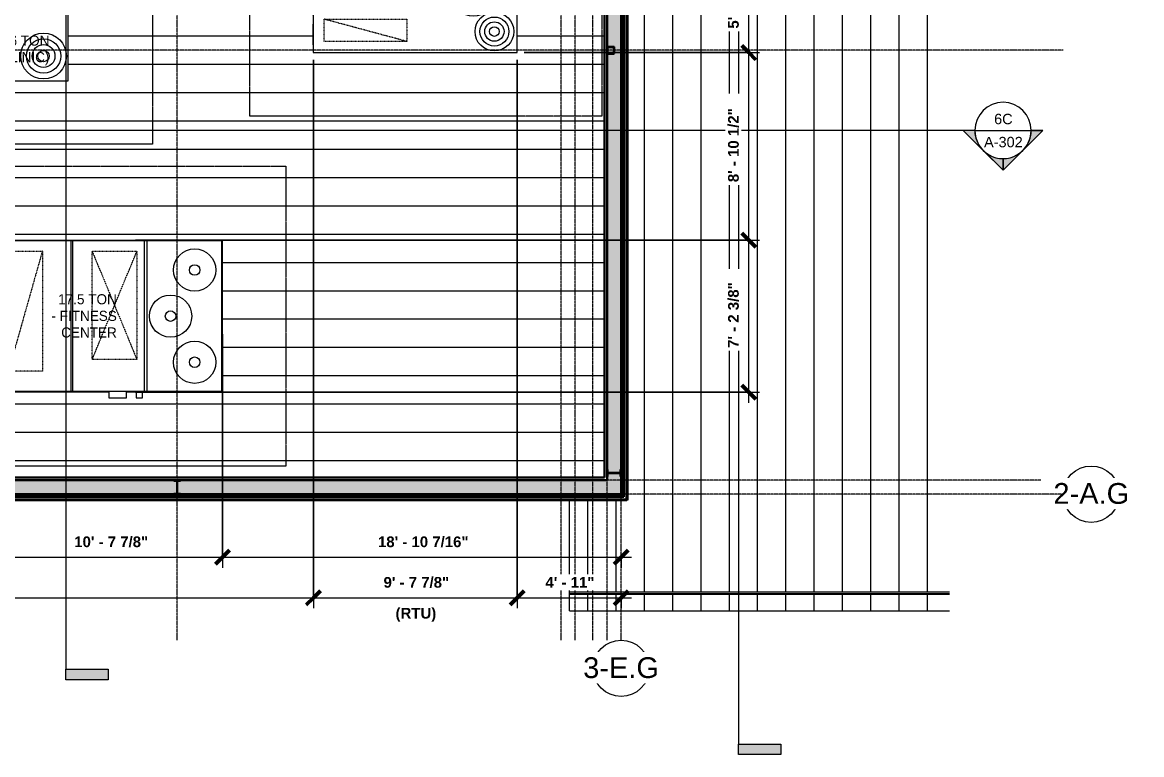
# Model space of a CAD drawing. Header units: inches. Extents: x 21290 to 29416, y -23522 to -20467.
# Drawn here: x 28780 to 29416, y -22943 to -22527 of the extents above; entities that cross this region are included whole.
import ezdxf

# ---------------------------------------------------------------- set-up
doc = ezdxf.new("R2010")
doc.units = ezdxf.units.IN
doc.header["$MEASUREMENT"] = 0
for name, pattern in [('Dash', [0.25, 0.125, -0.125]), ('Grid Line 1_2_', [0.875, 0.5, -0.125, 0.125, -0.125]), ('Hidden', [0.28125, 0.1875, -0.09375])]:
    doc.linetypes.add(name, pattern=pattern)
for name, color, linetype, lineweight in [('A-ANNO-DIMS', 211, 'Continuous', 9), ('A-ANNO-DIMS-64', 211, 'Continuous', 9), ('A-ROOF', 132, 'Continuous', 13), ('A-ROOF-PATT', 132, 'Continuous', 30), ('A-WALL', 113, 'Continuous', 13), ('A-WALL-PATT', 111, 'Continuous', 60), ('G-ANNO-SYMB', 111, 'Continuous', 9), ('M-EQPM', 50, 'Continuous', 13), ('M-EQPM-HDLN', 50, 'Dash', 9), ('M-EQPM-IDEN', 50, 'Continuous', 9), ('S-COLS', 52, 'Continuous', 13), ('S-GRID', 1, 'Continuous', 9), ('S-GRID-IDEN', 1, 'Continuous', 9)]:
    doc.layers.add(name, color=color, linetype=linetype, lineweight=lineweight)
doc.styles.add('Arial_2', font='arial.ttf', dxfattribs={"height": 11.802395})
doc.styles.add('Arial_3', font='arial.ttf', dxfattribs={"height": 5.901198})
doc.styles.add('Arial_B', font='arialbd.ttf', dxfattribs={"height": 6.088537})
doc.styles.add('Century Gothic_1', font='GOTHIC.TTF', dxfattribs={"height": 5.748447})
doc.dimstyles.new('OD_Dimension_-_1_16__Tol_', dxfattribs={"dimscale": 12, "dimtxt": 6, "dimasz": 0.666667, "dimexe": 0.5, "dimexo": 0.333333, "dimgap": 0.333333, "dimtad": 1, "dimdec": 4, "dimrnd": 0.0625, "dimzin": 1, "dimdsep": 46, "dimlunit": 4, "dimtxsty": 'Arial_B', "dimblk1": 'OBLIQUE', "dimblk2": 'OBLIQUE', "dimsah": 1, "dimcen": 0.09, "dimdle": 0.5, "dimazin": 0, "dimtfac": 1, "dimtdec": 4, "dimtix": 1, "dimtmove": 0, "dimatfit": 3, "dimfxl": 1, "dimtvp": 1, "dimtfill": 1, "dimfrac": 2, "dimtolj": 1, "dimtzin": 0, "dimlwd": 13, "dimlwe": 13, "dimarcsym": 2})
pattern_1 = [(45, (6312.383, 0), (-6.3356768, 6.3356768), []), (45, (6312.383, 9.6), (-6.3356768, 6.3356768), [])]
pattern_2 = [(161.57, (6312.703, 0.32), (-2.560496185, -0.000537386), [0, -18.214, 2.022, 0]), (18.43, (6312.063, 0.32), (-2.560496185, 0.000537386), [0, -18.214, 2.022, 0]), (108.43, (6312.703, 0.32), (1.27922091, -6.400876726), [6.07, -14.166]), (71.57, (6312.063, 0.32), (1.27922091, 6.400876726), [6.07, -14.166])]
pattern_3 = [(0, (6312.383, 0), (10.24, 2.56), [0.845, -6.835, 0.845, -6.835, -40.96]), (0, (6312.383, 0), (10.24, 2.56), [-15.36, 0.845, -14.515, 0.845, -6.835, -17.92]), (0, (6312.383, 0), (10.24, 2.56), [-38.4, 0.845, -4.275, 0.845, -11.955]), (120, (6316.223, 1.28), (-7.33702503, 7.58810013), [0.845, -6.835, 0.845, -6.835, -40.96]), (120, (6316.223, 1.28), (-7.33702503, 7.58810013), [-15.36, 0.845, -14.515, 0.845, -6.835, -17.92]), (120, (6316.223, 1.28), (-7.33702503, 7.58810013), [-38.4, 0.845, -4.275, 0.845, -11.955]), (240, (6317.503, 6.4), (-2.90297497, -10.14810013), [0.845, -6.835, 0.845, -6.835, -40.96]), (240, (6317.503, 6.4), (-2.90297497, -10.14810013), [-15.36, 0.845, -14.515, 0.845, -6.835, -17.92]), (240, (6317.503, 6.4), (-2.90297497, -10.14810013), [-38.4, 0.845, -4.275, 0.845, -11.955])]
pattern_4 = [(0, (6312.383, 0), (0, 8), []), (90, (6312.383, 0), (-8, 5e-16), [])]

# ---------------------------------------------------------------- blocks, each defined once
blk = doc.blocks.new('Carrier_48TC_Standard_Efficiency_Gas_Heat_Electric_Cooling_Packaged_Rooftop_Unit_3_to_15_nominal_tons - 15 ton 48TC__16-873539-Roof Low - Callout 7')
at = {"layer": 'M-EQPM', "color": 63, "linetype": 'Hidden', "lineweight": 18}
for p, q in [((-105.94, -79.69), (-105.94, 67.69)), ((-105.94, 67.69), (93.94, 67.69)), ((93.94, 67.69), (93.94, -79.69)), ((93.94, -79.69), (-105.94, -79.69))]:
    blk.add_line(p, q, dxfattribs=at)
at = {"layer": 'M-EQPM', "color": 63, "lineweight": 18}
for p, q in [((57.94, 31.69), (-57.94, 31.69)), ((-57.94, 31.69), (-57.94, -31.69)), ((57.94, -31.69), (57.94, 31.69)), ((58.06, 27.31), (57.94, 27.31)), ((58.06, 27.31), (58.06, 15.44)), ((57.94, 15.44), (58.06, 15.44)), ((58.06, 10.34), (57.94, 10.34)), ((57.94, 9.29), (58.06, 9.29)), ((58.06, 6.69), (57.94, 6.69)), ((58.06, 10.32), (58.06, 10.34)), ((58.06, 10.34), (58.06, 9.29)), ((58.06, 9.29), (58.06, 9.31)), ((58.06, 6.69), (58.06, -25.06)), ((57.94, -25.06), (58.06, -25.06)), ((-57.94, -31.69), (57.94, -31.69))]:
    blk.add_line(p, q, dxfattribs=at)
for centre, radius in [((-44.94, 19.69), 11), ((-44.94, 19.69), 8.25), ((-44.94, 19.69), 5.5), ((-44.94, 19.69), 2.75), ((-32.94, 0), 11), ((-32.94, 0), 8.25), ((-32.94, 0), 5.5), ((-32.94, 0), 2.75), ((-44.94, -19.69), 11), ((-44.94, -19.69), 8.25), ((-44.94, -19.69), 5.5), ((-44.94, -19.69), 2.75)]:
    blk.add_circle(centre, radius, dxfattribs=at)
at = {"layer": 'M-EQPM-HDLN', "color": 63, "lineweight": 18}
for p, q in [((4.81, 25.31), (51.69, 12.69)), ((4.81, 12.69), (4.81, 25.31)), ((4.81, 25.31), (51.69, 25.31)), ((51.69, 25.31), (51.69, 12.69)), ((51.69, 12.69), (4.81, 12.69)), ((24.94, -26.81), (51.69, 7.19)), ((24.94, 7.19), (51.69, -26.81)), ((24.94, -26.81), (24.94, 7.19)), ((24.94, 7.19), (51.69, 7.19)), ((51.69, 7.19), (51.69, -26.81)), ((51.69, -26.81), (24.94, -26.81))]:
    blk.add_line(p, q, dxfattribs=at)
blk = doc.blocks.new('Carrier_48TC_Standard_Efficiency_Gas_Heat_Electric_Cooling_Packaged_Rooftop_Unit_3_to_15_nominal_tons - 6 ton 48TC__07-1350223-Roof Low - Callout 7')
at = {"layer": 'M-EQPM', "color": 63, "linetype": 'Hidden', "lineweight": 18}
for p, q in [((-85.19, -70), (-85.19, 58)), ((-85.19, 58), (73.19, 58)), ((73.19, 58), (73.19, -70)), ((73.19, -70), (-85.19, -70))]:
    blk.add_line(p, q, dxfattribs=at)
at = {"layer": 'M-EQPM', "color": 63, "lineweight": 18}
for p, q in [((37.19, 22), (-37.19, 22)), ((-37.19, 22), (-37.19, -22)), ((37.19, -22), (37.19, 22)), ((37.31, 19.75), (37.19, 19.75)), ((37.31, 19.75), (37.31, 9.25)), ((37.19, 9.25), (37.31, 9.25)), ((37.31, 5.27), (37.19, 5.27)), ((37.19, 4.23), (37.31, 4.23)), ((37.31, 1.37), (37.19, 1.37)), ((37.31, 5.26), (37.31, 5.27)), ((37.31, 5.27), (37.31, 4.23)), ((37.31, 4.23), (37.31, 4.24)), ((37.31, 1.37), (37.31, -15.38)), ((37.19, -15.38), (37.31, -15.38)), ((-37.19, -22), (37.19, -22))]:
    blk.add_line(p, q, dxfattribs=at)
for radius in [13, 9.75, 6.5, 3.25]:
    blk.add_circle((-23.19, 8), radius, dxfattribs=at)
at = {"layer": 'M-EQPM-HDLN', "color": 63, "lineweight": 18}
for p, q in [((8.19, 18.25), (33.81, 7.37)), ((8.19, 7.37), (8.19, 18.25)), ((8.19, 18.25), (33.81, 18.25)), ((33.81, 18.25), (33.81, 7.37)), ((33.81, 7.37), (8.19, 7.37)), ((21.69, -15.75), (33.81, 2)), ((21.69, 2), (33.81, -15.75)), ((21.69, -15.75), (21.69, 2)), ((21.69, 2), (33.81, 2)), ((33.81, 2), (33.81, -15.75)), ((33.81, -15.75), (21.69, -15.75))]:
    blk.add_line(p, q, dxfattribs=at)
blk = doc.blocks.new('AHU-Rooftop-Carrier 48TC 15-28 ton - TC017-1749339-Roof Low - Callout 7')
at = {"layer": 'M-EQPM', "color": 63, "linetype": 'Hidden', "lineweight": 18}
for p, q in [((-105.94, -85.19), (-105.94, 85.19)), ((-105.94, 85.19), (99.94, 85.19)), ((99.94, 85.19), (99.94, -85.19)), ((99.94, -85.19), (-105.94, -85.19))]:
    blk.add_line(p, q, dxfattribs=at)
at = {"layer": 'M-EQPM', "color": 63, "lineweight": 18}
for p, q in [((-63.94, 43.19), (63.94, 43.19)), ((-63.94, 43.19), (-63.94, -43.19)), ((-63.47, 42.47), (-63.47, -42.47)), ((-63.47, 42.47), (-63.47, -42.47)), ((63.22, 42.72), (-63.22, 42.72)), ((63.22, 42.72), (-63.22, 42.72)), ((-22.27, 42.72), (-22.27, -42.72)), ((-21.27, 42.72), (-21.27, -42.72)), ((19.41, 42.72), (19.41, -42.72)), ((20.91, 42.72), (20.91, -42.72)), ((63.47, -42.47), (63.47, 42.47)), ((63.47, -42.47), (63.47, 42.47)), ((63.94, -43.19), (63.94, 43.19)), ((-0.68, -43.19), (-63.94, -43.19)), ((-63.22, -42.72), (63.22, -42.72)), ((-63.22, -42.72), (63.22, -42.72)), ((-0.68, -42.72), (-0.68, -46.34)), ((9.32, -46.34), (9.32, -42.72)), ((14.91, -43.19), (9.32, -43.19)), ((14.91, -42.72), (14.91, -46.34)), ((18.41, -46.34), (18.41, -42.72)), ((63.94, -43.19), (18.41, -43.19)), ((-0.68, -46.34), (9.32, -46.34)), ((14.91, -46.34), (18.41, -46.34))]:
    blk.add_line(p, q, dxfattribs=at)
for centre, radius in [((48.09, 26.19), 12), ((48.09, 26.19), 3), ((34.41, 0), 12), ((34.41, 0), 3), ((48.09, -26.19), 12), ((48.09, -26.19), 3)]:
    blk.add_circle(centre, radius, dxfattribs=at)
for centre, start, end in [((-63.22, 42.47), 90, 180), ((-63.22, 42.47), 90, 180), ((63.22, 42.47), 0, 90), ((63.22, 42.47), 0, 90), ((-63.22, -42.47), 180, 270), ((-63.22, -42.47), 180, 270), ((63.22, -42.47), 270, 0), ((63.22, -42.47), 270, 0)]:
    blk.add_arc(centre, 0.25, start, end, dxfattribs=at)
at = {"layer": 'M-EQPM-HDLN', "color": 63, "lineweight": 18}
for p, q in [((-38.44, 36.94), (-57.69, -31.19)), ((-57.69, -31.19), (-57.69, 36.94)), ((-57.69, 36.94), (-38.44, 36.94)), ((-38.44, 36.94), (-38.44, -31.19)), ((-10.19, 36.94), (15.31, -24.69)), ((-10.19, -24.69), (15.31, 36.94)), ((-10.19, -24.69), (-10.19, 36.94)), ((-10.19, 36.94), (15.31, 36.94)), ((15.31, 36.94), (15.31, -24.69)), ((15.31, -24.69), (-10.19, -24.69)), ((-38.44, -31.19), (-57.69, -31.19))]:
    blk.add_line(p, q, dxfattribs=at)
blk = doc.blocks.new('Roofs 1 - Roofs 1-1982971-Roof Low - Callout 7')
at = {"layer": 'A-ROOF', "color": 63, "lineweight": 18}
for p, q in [((22778.14, -22851.62), (22778.14, -22850.91)), ((22994.03, -22850.91), (22778.14, -22850.91)), ((22778.14, -22852.32), (22778.14, -22851.62)), ((22778.14, -22851.62), (22994.03, -22851.62)), ((22994.03, -22852.32), (22778.14, -22852.32))]:
    blk.add_line(p, q, dxfattribs=at)
blk = doc.blocks.new('Section - 3_32_ x 3_8_-18514-Roof Low - Callout 7')
at = {"layer": 'G-ANNO-SYMB'}
blk.add_hatch(color=256, dxfattribs=at).paths.add_polyline_path([(0, 0.375), (0, 0), (-0.09375, 0), (-0.09375, 0.375)], flags=0)
for p, q in [((0, 0.375), (-0.09375, 0.375)), ((-0.09375, 0.375), (-0.09375, 0)), ((0, 0), (0, 0.375)), ((-0.09375, 0), (0, 0))]:
    blk.add_line(p, q, dxfattribs=at)
blk = doc.blocks.new('Section - Section Head - Filled-1526-Roof Low - Callout 7')
at = {"layer": 'G-ANNO-SYMB'}
h = blk.add_hatch(color=256, dxfattribs=at)
edge = h.paths.add_edge_path(flags=0)
edge.add_line((-0.4268, 0.1768), (-0.25, 0.3536))
edge.add_line((-0.25, 0.3536), (-0.25, 0.25))
edge.add_arc((-0.25, 0), 0.25, 90, 135)
h = blk.add_hatch(color=256, dxfattribs=at)
edge = h.paths.add_edge_path(flags=0)
edge.add_arc((-0.25, 0), 0.25, 45, 90)
edge.add_line((-0.25, 0.25), (-0.25, 0.3536))
edge.add_line((-0.25, 0.3536), (-0.0732, 0.1768))
h = blk.add_hatch(color=256, dxfattribs=at)
edge = h.paths.add_edge_path(flags=0)
edge.add_arc((-0.25, 0), 0.2503, 137.9216, 180)
edge.add_line((-0.5003, 0), (-0.6036, 0))
edge.add_line((-0.6036, 0), (-0.4358, 0.1678))
h = blk.add_hatch(color=256, dxfattribs=at)
edge = h.paths.add_edge_path(flags=0)
edge.add_line((-0.0642, 0.1678), (0.1036, 0))
edge.add_line((0.1036, 0), (0.0003, 0))
edge.add_arc((-0.25, 0), 0.2503, 0, 42.0784)
for p, q in [((-0.25, 0.3536), (-0.6036, 0)), ((-0.25, 0.3536), (-0.4268, 0.1768)), ((-0.25, 0.3536), (0.1036, 0)), ((-0.25, 0.25), (-0.25, 0.3536)), ((-0.0732, 0.1768), (-0.25, 0.3536)), ((-0.25, 0.3536), (-0.25, 0.25)), ((-0.4358, 0.1678), (-0.6036, 0)), ((0.1036, 0), (-0.0642, 0.1678)), ((-0.6036, 0), (-0.5003, 0)), ((0.0003, 0), (0.1036, 0)), ((-0.5, 0), (-0.6036, 0)), ((0, 0), (0.1036, 0))]:
    blk.add_line(p, q, dxfattribs=at)
for radius, start, end in [(0.25, 360, 180), (0.25, 90, 135), (0.25, 45, 90), (0.2503, 137.9216, 180), (0.2503, 0, 42.0784), (0.25, 180, 360)]:
    blk.add_arc((-0.25, 0), radius, start, end, dxfattribs=at)
blk = doc.blocks.new('Grid - Grid Head - Circle-14747-Roof Low - Callout 7')
at = {"layer": 'S-GRID-IDEN'}
blk.add_circle((0, 0), 0.25, dxfattribs=at)
blk = doc.blocks.new('DIMBLOCK35-Roof Low - Callout 7')
at = {"layer": 'A-ANNO-DIMS-64', "lineweight": 50}
for p, q in [((29192.37, -22650.93), (29188.37, -22646.93)), ((29192.37, -22650.93), (29196.37, -22654.93)), ((29192.37, -22737.3), (29188.37, -22733.3)), ((29192.37, -22737.3), (29196.37, -22741.3))]:
    blk.add_line(p, q, dxfattribs=at)
at = {"layer": 'A-ANNO-DIMS-64', "lineweight": 13}
for p, q in [((28843.81, -22650.93), (29198.37, -22650.93)), ((29192.37, -22650.93), (28843.81, -22650.93)), ((29192.37, -22743.3), (29192.37, -22650.93)), ((28843.81, -22737.3), (29198.37, -22737.3)), ((29192.37, -22737.3), (28843.81, -22737.3))]:
    blk.add_line(p, q, dxfattribs=at)
at = {"layer": 'A-ANNO-DIMS-64', "color": 0, "lineweight": 13, "insert": (29180.56, -22712.16), "char_height": 6.0885, "width": 43.3143, "attachment_point": 1, "rotation": 90, "line_spacing_factor": 0.938532, "style": 'Arial_B', "bg_fill": 3, "box_fill_scale": 1.25, "bg_fill_color": 0, "bg_fill_transparency": 0}
blk.add_mtext('7\' - 2 3/8"', dxfattribs=at)
blk = doc.blocks.new('_Oblique')
at = {"color": 0, "linetype": 'ByBlock', "lineweight": -2}
blk.add_line((-0.5, -0.5), (0.5, 0.5), dxfattribs=at)
blk = doc.blocks.new('DIMBLOCK36-Roof Low - Callout 7')
at = {"layer": 'A-ANNO-DIMS-64', "lineweight": 13}
for p, q in [((29064.77, -22544.43), (29198.37, -22544.43)), ((29192.37, -22544.43), (29064.77, -22544.43)), ((29192.37, -22650.93), (29192.37, -22544.43)), ((28843.81, -22650.93), (29198.37, -22650.93)), ((29192.37, -22650.93), (28843.81, -22650.93))]:
    blk.add_line(p, q, dxfattribs=at)
at = {"layer": 'A-ANNO-DIMS-64', "lineweight": 50}
for p, q in [((29192.37, -22544.43), (29188.37, -22540.43)), ((29192.37, -22544.43), (29196.37, -22548.43)), ((29192.37, -22650.93), (29188.37, -22646.93)), ((29192.37, -22650.93), (29196.37, -22654.93))]:
    blk.add_line(p, q, dxfattribs=at)
at = {"layer": 'A-ANNO-DIMS-64', "color": 0, "lineweight": 13, "insert": (29180.56, -22618.01), "char_height": 6.0885, "width": 48.8, "attachment_point": 1, "rotation": 90, "line_spacing_factor": 0.938532, "style": 'Arial_B', "bg_fill": 3, "box_fill_scale": 1.25, "bg_fill_color": 0, "bg_fill_transparency": 0}
blk.add_mtext('8\' - 10 1/2"', dxfattribs=at)
blk = doc.blocks.new('DIMBLOCK37-Roof Low - Callout 7')
at = {"layer": 'A-ANNO-DIMS-64', "lineweight": 13}
for p, q in [((29064.77, -22481.05), (29198.37, -22481.05)), ((29192.37, -22481.05), (29064.77, -22481.05)), ((29192.37, -22544.43), (29192.37, -22481.05)), ((29064.77, -22544.43), (29198.37, -22544.43)), ((29192.37, -22544.43), (29064.77, -22544.43))]:
    blk.add_line(p, q, dxfattribs=at)
at = {"layer": 'A-ANNO-DIMS-64', "lineweight": 50}
for p, q in [((29192.37, -22481.05), (29188.37, -22477.05)), ((29192.37, -22481.05), (29196.37, -22485.05)), ((29192.37, -22544.43), (29188.37, -22540.43)), ((29192.37, -22544.43), (29196.37, -22548.43))]:
    blk.add_line(p, q, dxfattribs=at)
at = {"layer": 'A-ANNO-DIMS-64', "color": 0, "lineweight": 13, "insert": (29180.56, -22530.79), "char_height": 6.0885, "width": 43.3143, "attachment_point": 1, "rotation": 90, "line_spacing_factor": 0.938532, "style": 'Arial_B', "bg_fill": 3, "box_fill_scale": 1.25, "bg_fill_color": 0, "bg_fill_transparency": 0}
blk.add_mtext('5\' - 3 3/8"', dxfattribs=at)
blk = doc.blocks.new('DIMBLOCK39-Roof Low - Callout 7')
at = {"layer": 'A-ANNO-DIMS-64', "lineweight": 13}
for p, q in [((28944.9, -22548.43), (28944.9, -22860.12)), ((28944.9, -22854.12), (28944.9, -22548.43)), ((28368.02, -22854.12), (28944.9, -22854.12)), ((28374.02, -22852.46), (28374.02, -22860.12)), ((28374.02, -22854.12), (28374.02, -22852.46))]:
    blk.add_line(p, q, dxfattribs=at)
at = {"layer": 'A-ANNO-DIMS-64', "lineweight": 50}
for p, q in [((28374.02, -22854.12), (28378.02, -22850.12)), ((28944.9, -22854.12), (28948.9, -22850.12)), ((28374.02, -22854.12), (28370.02, -22858.12)), ((28944.9, -22854.12), (28940.9, -22858.12))]:
    blk.add_line(p, q, dxfattribs=at)
at = {"layer": 'A-ANNO-DIMS-64', "color": 0, "lineweight": 13, "insert": (28639.13, -22842.32), "char_height": 6.0885, "width": 48.8, "attachment_point": 1, "line_spacing_factor": 0.938532, "style": 'Arial_B', "bg_fill": 3, "box_fill_scale": 1.25, "bg_fill_color": 0, "bg_fill_transparency": 0}
blk.add_mtext('47\' - 6 7/8"', dxfattribs=at)
blk = doc.blocks.new('DIMBLOCK40-Roof Low - Callout 7')
at = {"layer": 'A-ANNO-DIMS-64', "lineweight": 13}
for p, q in [((28944.9, -22548.43), (28944.9, -22860.12)), ((28944.9, -22854.12), (28944.9, -22548.43)), ((29060.77, -22548.43), (29060.77, -22860.12)), ((29060.77, -22854.12), (29060.77, -22548.43)), ((28944.9, -22854.12), (29060.77, -22854.12))]:
    blk.add_line(p, q, dxfattribs=at)
at = {"layer": 'A-ANNO-DIMS-64', "lineweight": 50}
for p, q in [((28944.9, -22854.12), (28948.9, -22850.12)), ((29060.77, -22854.12), (29064.77, -22850.12)), ((28944.9, -22854.12), (28940.9, -22858.12)), ((29060.77, -22854.12), (29056.77, -22858.12))]:
    blk.add_line(p, q, dxfattribs=at)
at = {"layer": 'A-ANNO-DIMS-64', "color": 0, "lineweight": 13, "attachment_point": 1, "line_spacing_factor": 0.938532, "style": 'Arial_B', "bg_fill": 3, "box_fill_scale": 1.25, "bg_fill_color": 0, "bg_fill_transparency": 0}
for s, insert, char_height, width in [('9\' - 7 7/8"', (28984.79, -22842.32), 6.0885, 43.3143), ('(RTU)', (28991.6, -22859.84), 6.089, 26.9714)]:
    blk.add_mtext(s, dxfattribs=dict(at, insert=insert, char_height=char_height, width=width))
blk = doc.blocks.new('DIMBLOCK41-Roof Low - Callout 7')
at = {"layer": 'A-ANNO-DIMS-64', "lineweight": 13}
for p, q in [((29060.77, -22548.43), (29060.77, -22860.12)), ((29060.77, -22854.12), (29060.77, -22548.43)), ((29060.77, -22854.12), (29125.77, -22854.12)), ((29119.77, -22852.46), (29119.77, -22860.12)), ((29119.77, -22854.12), (29119.77, -22852.46))]:
    blk.add_line(p, q, dxfattribs=at)
at = {"layer": 'A-ANNO-DIMS-64', "lineweight": 50}
for p, q in [((29060.77, -22854.12), (29064.77, -22850.12)), ((29119.77, -22854.12), (29123.77, -22850.12)), ((29060.77, -22854.12), (29056.77, -22858.12)), ((29119.77, -22854.12), (29115.77, -22858.12))]:
    blk.add_line(p, q, dxfattribs=at)
at = {"layer": 'A-ANNO-DIMS-64', "color": 0, "lineweight": 13, "insert": (29076.8, -22842.32), "char_height": 6.089, "width": 32.3429, "attachment_point": 1, "line_spacing_factor": 0.938532, "style": 'Arial_B', "bg_fill": 3, "box_fill_scale": 1.25, "bg_fill_color": 0, "bg_fill_transparency": 0}
blk.add_mtext('4\' - 11"', dxfattribs=at)
blk = doc.blocks.new('DIMBLOCK42-Roof Low - Callout 7')
at = {"layer": 'A-ANNO-DIMS-64', "lineweight": 13}
for p, q in [((28765.43, -22704.43), (28765.43, -22837.08)), ((28765.43, -22831.08), (28765.43, -22704.43)), ((28893.3, -22704.43), (28893.3, -22837.08)), ((28893.3, -22831.08), (28893.3, -22704.43)), ((28759.43, -22831.08), (28893.3, -22831.08))]:
    blk.add_line(p, q, dxfattribs=at)
at = {"layer": 'A-ANNO-DIMS-64', "lineweight": 50}
for p, q in [((28765.43, -22831.08), (28761.43, -22835.08)), ((28765.43, -22831.08), (28769.43, -22827.08)), ((28893.3, -22831.08), (28889.3, -22835.08)), ((28893.3, -22831.08), (28897.3, -22827.08))]:
    blk.add_line(p, q, dxfattribs=at)
at = {"layer": 'A-ANNO-DIMS-64', "color": 0, "lineweight": 13, "insert": (28809.03, -22819.28), "char_height": 6.0885, "width": 48.8, "attachment_point": 1, "line_spacing_factor": 0.938532, "style": 'Arial_B', "bg_fill": 3, "box_fill_scale": 1.25, "bg_fill_color": 0, "bg_fill_transparency": 0}
blk.add_mtext('10\' - 7 7/8"', dxfattribs=at)
blk = doc.blocks.new('DIMBLOCK43-Roof Low - Callout 7')
at = {"layer": 'A-ANNO-DIMS-64', "lineweight": 13}
for p, q in [((28893.3, -22704.43), (28893.3, -22837.08)), ((28893.3, -22831.08), (28893.3, -22704.43)), ((28893.3, -22831.08), (29125.77, -22831.08)), ((29119.77, -22829.42), (29119.77, -22837.08)), ((29119.77, -22831.08), (29119.77, -22829.42))]:
    blk.add_line(p, q, dxfattribs=at)
at = {"layer": 'A-ANNO-DIMS-64', "lineweight": 50}
for p, q in [((28893.3, -22831.08), (28889.3, -22835.08)), ((28893.3, -22831.08), (28897.3, -22827.08)), ((29119.77, -22831.08), (29115.77, -22835.08)), ((29119.77, -22831.08), (29123.77, -22827.08))]:
    blk.add_line(p, q, dxfattribs=at)
at = {"layer": 'A-ANNO-DIMS-64', "color": 0, "lineweight": 13, "insert": (28981.63, -22819.28), "char_height": 6.0885, "width": 59.7714, "attachment_point": 1, "line_spacing_factor": 0.938532, "style": 'Arial_B', "bg_fill": 3, "box_fill_scale": 1.25, "bg_fill_color": 0, "bg_fill_transparency": 0}
blk.add_mtext('18\' - 10 7/16"', dxfattribs=at)

msp = doc.modelspace()

# ---------------------------------------------------------------- hatches: boundary and pattern name
at = {"layer": 'A-ROOF-PATT', "lineweight": 9}
h = msp.add_hatch(dxfattribs=at)
h.set_pattern_fill('FP_12', color=43, style=0, pattern_type=2)
h.set_pattern_definition([(0, (6350.056, -180.953), (0, 16.082), [])])
h.paths.add_polyline_path([(28288.97866, -22808.30281), (28298.27155, -22808.30281), (28298.27155, -22519.05281), (28288.97866, -22519.05281), (28288.97866, -22802.62316)], flags=0)
h.paths.add_polyline_path([(28299.68577, -22808.30281), (28370.27333, -22808.30281), (28370.27333, -22786.55281), (28370.71083, -22786.55281), (28370.71083, -22342.74031), (29012.14833, -22342.74031), (29012.14833, -22345.55281), (28373.52333, -22345.55281), (28373.52333, -22785.80281), (28374.02333, -22785.80281), (28374.04845, -22349.95445), (28376.04578, -22349.95445), (28376.2451, -22349.15531), (28376.77635, -22348.48915), (28377.57829, -22348.10295), (28378.22833, -22348.10295), (28378.22833, -22346.05281), (29009.29175, -22346.05281), (29009.30836, -22346.69874), (29009.1506, -22346.69874), (29009.1506, -22350.04284), (29009.37009, -22349.15531), (29009.90134, -22348.48915), (29010.70328, -22348.10295), (29011.59336, -22348.10295), (29012.4026, -22348.49829), (29012.95026, -22349.18504), (29013.14832, -22350.05281), (29012.92655, -22350.95031), (29012.3953, -22351.61647), (29011.59336, -22352.00267), (29010.70328, -22352.00267), (29009.89405, -22351.60733), (29009.34638, -22350.92058), (29009.1506, -22350.06278), (29009.1506, -22353.40797), (29009.30833, -22353.40797), (29009.28962, -22354.05281), (28382.02333, -22354.05281), (28382.02333, -22785.80281), (29110.27333, -22785.80281), (29110.27333, -22446.67781), (29123.02333, -22446.67781), (29123.02333, -22372.30281), (29093.77333, -22372.30281), (29093.77333, -22370.55281), (29092.33483, -22370.55281), (29092.33483, -22369.55281), (29091.27333, -22369.55281), (29091.27333, -22308.11988), (28317.98044, -22308.11988), (28317.98044, -22519.05281), (28316.56622, -22519.05281), (28316.56622, -22308.11988), (28307.27333, -22308.11988), (28307.27333, -22519.05281), (28299.68577, -22519.05281), (28299.68577, -22805.43818)], flags=0)
h.paths.add_polyline_path([(28847.77355, -22740.45909), (28844.27355, -22740.45909), (28844.27355, -22737.30284), (28838.68761, -22737.30284), (28838.68761, -22740.45909), (28828.68761, -22740.45909), (28828.68761, -22737.30284), (28765.4298, -22737.30284), (28765.4298, -22650.92784), (28893.3048, -22650.92784), (28893.3048, -22737.30284), (28847.77355, -22737.30284)], flags=0)
h.paths.add_polyline_path([(28731.21532, -22560.36531), (28731.21532, -22558.11531), (28731.09032, -22558.11531), (28731.09032, -22547.61531), (28731.21532, -22547.61531), (28731.21532, -22543.62091), (28731.09032, -22543.62091), (28731.09032, -22542.60971), (28731.21532, -22542.60971), (28731.21532, -22539.74031), (28731.09032, -22539.74031), (28731.09032, -22522.99031), (28731.21532, -22522.99031), (28731.21532, -22516.36531), (28805.59032, -22516.36531), (28805.59032, -22560.36531), (28734.59032, -22560.36531)], flags=0)
h.paths.add_polyline_path([(28944.89833, -22544.42781), (28944.89833, -22540.05281), (28944.77333, -22540.05281), (28944.77333, -22528.17781), (28944.89833, -22528.17781), (28944.89833, -22523.05841), (28944.77333, -22523.05841), (28944.77333, -22522.04721), (28944.89833, -22522.04721), (28944.89833, -22519.42781), (28944.77333, -22519.42781), (28944.77333, -22487.67781), (28944.89833, -22487.67781), (28944.89833, -22481.05281), (29060.77333, -22481.05281), (29060.77333, -22544.42781), (28951.14833, -22544.42781)], flags=0)
h.paths.add_polyline_path([(28926.64833, -22448.55281), (28855.77333, -22448.55281), (28855.77333, -22389.05281), (28943.89833, -22389.05281), (28943.89833, -22394.05281), (28944.02333, -22394.05281), (28944.02333, -22406.67781), (28943.89833, -22406.67781), (28943.89833, -22410.67221), (28944.02333, -22410.67221), (28944.02333, -22411.68341), (28943.89833, -22411.68341), (28943.89833, -22413.92781), (28944.02333, -22413.92781), (28944.02333, -22442.30281), (28943.89833, -22442.30281), (28943.89833, -22448.55281), (28940.64833, -22448.55281)], flags=0)
h.paths.add_polyline_path([(28711.9612, -22448.55244), (28641.0862, -22448.55244), (28641.0862, -22389.05244), (28729.2112, -22389.05244), (28729.2112, -22394.05244), (28729.3362, -22394.05244), (28729.3362, -22406.67744), (28729.2112, -22406.67744), (28729.2112, -22410.67184), (28729.3362, -22410.67184), (28729.3362, -22411.68305), (28729.2112, -22411.68305), (28729.2112, -22413.92744), (28729.3362, -22413.92744), (28729.3362, -22442.30244), (28729.2112, -22442.30244), (28729.2112, -22448.55244), (28716.32452, -22448.55244)], flags=0)
h.paths.add_polyline_path([(29096.27333, -22372.24031), (29096.46083, -22372.24031), (29096.46083, -22371.94011), (29096.27333, -22371.94011), (29096.27333, -22371.87761), (29096.52333, -22371.87761), (29096.52333, -22370.55281), (29093.83583, -22370.55281), (29093.83583, -22372.24031), (29096.21083, -22372.24031)], flags=0)
h.paths.add_polyline_path([(29011.14832, -22351.84781), (29012.04582, -22351.60733), (29012.7108, -22350.92058), (29012.94332, -22350.05281), (29012.70284, -22349.15531), (29012.04582, -22348.49829), (29011.14832, -22348.25781), (29010.25082, -22348.49829), (29009.58584, -22349.18504), (29009.35332, -22350.05281), (29009.59381, -22350.95031), (29010.28496, -22351.61647), (29010.70328, -22351.72856)], flags=0)
h.paths.add_polyline_path([(28378.02333, -22349.95445), (28378.22833, -22349.95445), (28378.22833, -22348.31274), (28378.02333, -22348.25781), (28377.12583, -22348.49829), (28376.46085, -22349.18504), (28376.25469, -22349.95445), (28377.8908, -22349.95445)], flags=0)
h = msp.add_hatch(dxfattribs=at)
h.set_pattern_fill('FP_11', color=43, style=0, pattern_type=2)
h.set_pattern_definition([(90, (6312.682, -40.069), (-16.082, 1e-15), [])])
h.paths.add_polyline_path([(29090.52333, -22861.61531), (29306.41409, -22861.61531), (29306.41409, -22852.32242), (29090.52333, -22852.32242)], flags=0)
h.paths.add_polyline_path([(29096.13181, -22850.9082), (29306.41409, -22850.9082), (29306.41409, -22372.30281), (29123.52333, -22372.30281), (29123.52333, -22798.61531), (29090.52333, -22798.61531), (29090.52333, -22850.9082)], flags=0)
at = {"layer": 'A-WALL-PATT', "lineweight": 9}
h = msp.add_hatch(dxfattribs=at)
h.set_pattern_fill('FP_14', color=253, style=0, pattern_type=2)
h.set_pattern_definition(pattern_2)
h.paths.add_polyline_path([(29111.77333, -22787.30281), (29119.77333, -22787.30281), (29119.77333, -22448.17781), (29111.77333, -22448.17781), (29111.77333, -22785.80281)], flags=0)
h = msp.add_hatch(dxfattribs=at)
h.set_pattern_fill('FP_16', color=253, style=0, pattern_type=2)
h.set_pattern_definition(pattern_3)
h.paths.add_polyline_path([(29119.77333, -22795.30281), (29120.27333, -22795.30281), (29120.27333, -22448.17781), (29119.77333, -22448.17781), (29119.77333, -22787.30281)], flags=0)
h = msp.add_hatch(dxfattribs=at)
h.set_pattern_fill('FP_15', color=253, style=0, pattern_type=2)
h.set_pattern_definition(pattern_4)
h.paths.add_polyline_path([(29121.27333, -22795.80281), (29121.27333, -22448.17781), (29120.27333, -22448.17781), (29120.27333, -22795.80281)], flags=0)
h = msp.add_hatch(dxfattribs=at)
h.set_pattern_fill('FP_14', color=253, style=0, pattern_type=2)
h.set_pattern_definition(pattern_2)
h.paths.add_polyline_path([(28372.52333, -22795.30281), (29119.77333, -22795.30281), (29119.77333, -22787.30281), (28372.52333, -22787.30281), (28372.52333, -22793.79275)], flags=0)
h = msp.add_hatch(dxfattribs=at)
h.set_pattern_fill('FP_16', color=253, style=0, pattern_type=2)
h.set_pattern_definition(pattern_3)
h.paths.add_polyline_path([(28372.52333, -22795.80281), (29120.27333, -22795.80281), (29120.27333, -22795.30281), (28372.52333, -22795.30281)], flags=0)
h = msp.add_hatch(dxfattribs=at)
h.set_pattern_fill('FP_15', color=253, style=0, pattern_type=2)
h.set_pattern_definition(pattern_4)
h.paths.add_polyline_path([(28372.52333, -22796.80281), (29121.27333, -22796.80281), (29121.27333, -22795.80281), (28372.52333, -22795.80281)], flags=0)
at = {"layer": 'S-COLS', "lineweight": 9}
h = msp.add_hatch(dxfattribs=at)
h.set_pattern_fill('FP_13', color=253, style=0, pattern_type=2)
h.set_pattern_definition(pattern_1)
h.paths.add_polyline_path([(29115.43233, -22545.05281), (29115.76184, -22544.91632), (29115.89833, -22544.58681), (29115.89833, -22541.51881), (29115.76184, -22541.1893), (29115.43233, -22541.05281), (29112.36433, -22541.05281), (29112.03482, -22541.1893), (29111.89833, -22541.51881), (29111.89833, -22544.58681), (29112.03482, -22544.91632), (29112.36433, -22545.05281)], flags=0)
h.paths.add_polyline_path([(29112.36433, -22544.81981), (29112.19957, -22544.75157), (29112.13133, -22544.58681), (29112.13133, -22541.51881), (29112.19957, -22541.35405), (29112.36433, -22541.28581), (29115.43233, -22541.28581), (29115.59709, -22541.35405), (29115.66533, -22541.51881), (29115.66533, -22544.58681), (29115.59709, -22544.75157), (29115.43233, -22544.81981)], flags=0)
h = msp.add_hatch(dxfattribs=at)
h.set_pattern_fill('FP_13', color=253, style=0, pattern_type=2)
h.set_pattern_definition(pattern_1)
h.paths.add_polyline_path([(28865.55333, -22795.30281), (28869.49333, -22795.30281), (28869.49333, -22795.09781), (28868.09083, -22795.09781), (28867.74965, -22794.95649), (28867.60833, -22794.61531), (28867.60833, -22788.10031), (28867.74965, -22787.75913), (28868.09083, -22787.61781), (28869.49333, -22787.61781), (28869.49333, -22787.41281), (28865.55333, -22787.41281), (28865.55333, -22787.61781), (28866.95583, -22787.61781), (28867.29701, -22787.75913), (28867.43833, -22788.10031), (28867.43833, -22794.61531), (28867.29701, -22794.95649), (28866.95583, -22795.09781), (28865.55333, -22795.09781)], flags=0)
h = msp.add_hatch(dxfattribs=at)
h.set_pattern_fill('FP_13', color=253, style=0, pattern_type=2)
h.set_pattern_definition(pattern_1)
h.paths.add_polyline_path([(29111.97833, -22785.27281), (29111.97833, -22783.87031), (29112.11965, -22783.52913), (29112.46083, -22783.38781), (29118.97583, -22783.38781), (29119.31701, -22783.52913), (29119.45833, -22783.87031), (29119.45833, -22785.27281), (29119.66333, -22785.27281), (29119.66333, -22781.33281), (29119.45833, -22781.33281), (29119.45833, -22782.73531), (29119.31701, -22783.07649), (29118.97583, -22783.21781), (29112.46083, -22783.21781), (29112.11965, -22783.07649), (29111.97833, -22782.73531), (29111.97833, -22781.33281), (29111.77333, -22781.33281), (29111.77333, -22785.27281)], flags=0)

# ---------------------------------------------------------------- linework, layer by layer
at = {"layer": 'A-ROOF', "color": 63, "lineweight": 18}
for p, q in [((29123.52333, -22372.30281), (29123.52333, -22798.61531)), ((29090.52333, -22850.9082), (29090.52333, -22798.61531)), ((29123.52333, -22798.61531), (29123.08583, -22798.61531)), ((29090.52333, -22861.61531), (29090.52333, -22852.32242)), ((29090.52333, -22861.61531), (29306.41409, -22861.61531))]:
    msp.add_line(p, q, dxfattribs=at)
at = {"layer": 'A-WALL', "color": 7, "lineweight": 30}
for p, q in [((29110.27333, -22446.67781), (29110.27333, -22785.80281)), ((29111.77333, -22787.30281), (29111.77333, -22448.17781)), ((29119.77333, -22795.30281), (29119.77333, -22448.17781)), ((29120.27333, -22795.80281), (29120.27333, -22448.17781)), ((29121.27333, -22796.80281), (29121.27333, -22448.17781)), ((29122.77333, -22798.30281), (29122.77333, -22446.67781)), ((29123.08583, -22798.61531), (29123.08583, -22446.67781)), ((29110.27333, -22785.80281), (28371.02333, -22785.80281)), ((29111.77333, -22787.30281), (28372.52333, -22787.30281)), ((29122.77333, -22798.30281), (28370.71083, -22798.30281)), ((28371.02333, -22798.61531), (29123.08583, -22798.61531)), ((29119.77333, -22795.30281), (28372.52333, -22795.30281)), ((29120.27333, -22795.80281), (28372.52333, -22795.80281)), ((29121.27333, -22796.80281), (28372.52333, -22796.80281))]:
    msp.add_line(p, q, dxfattribs=at)
at = {"layer": 'G-ANNO-SYMB'}
for p, q in [((29186.5387, -22244.14766), (29186.5387, -22937.2232)), ((28804.23711, -22266.13839), (28804.23711, -22894.7379)), ((29320.80479, -22588.63029), (28131.70587, -22588.63029)), ((29320.80479, -22588.63029), (29352.80479, -22588.63029))]:
    msp.add_line(p, q, dxfattribs=at)
at = {"layer": 'S-COLS', "color": 7, "lineweight": 30}
for p, q in [((29111.89833, -22541.51881), (29111.89833, -22544.58681)), ((29112.13133, -22544.58681), (29112.13133, -22541.51881)), ((29115.43233, -22541.05281), (29112.36433, -22541.05281)), ((29112.36433, -22541.28581), (29115.43233, -22541.28581)), ((29115.43233, -22544.81981), (29112.36433, -22544.81981)), ((29112.36433, -22545.05281), (29115.43233, -22545.05281)), ((29115.66533, -22541.51881), (29115.66533, -22544.58681)), ((29115.89833, -22544.58681), (29115.89833, -22541.51881)), ((28869.49333, -22787.41281), (28865.55333, -22787.41281)), ((28865.55333, -22787.41281), (28865.55333, -22787.61781)), ((28869.49333, -22787.61781), (28869.49333, -22787.41281)), ((29111.97833, -22781.33281), (29111.77333, -22781.33281)), ((29111.77333, -22781.33281), (29111.77333, -22785.27281)), ((29111.77333, -22785.27281), (29111.97833, -22785.27281)), ((29111.97833, -22782.73531), (29111.97833, -22781.33281)), ((29111.97833, -22785.27281), (29111.97833, -22783.87031)), ((29118.97583, -22783.21781), (29112.46083, -22783.21781)), ((29112.46083, -22783.38781), (29118.97583, -22783.38781)), ((29119.66333, -22781.33281), (29119.45833, -22781.33281)), ((29119.45833, -22781.33281), (29119.45833, -22782.73531)), ((29119.45833, -22783.87031), (29119.45833, -22785.27281)), ((29119.45833, -22785.27281), (29119.66333, -22785.27281)), ((29119.66333, -22785.27281), (29119.66333, -22781.33281)), ((28865.55333, -22787.61781), (28866.95583, -22787.61781)), ((28867.43833, -22788.10031), (28867.43833, -22794.61531)), ((28867.60833, -22794.61531), (28867.60833, -22788.10031)), ((28868.09083, -22787.61781), (28869.49333, -22787.61781)), ((28866.95583, -22795.09781), (28865.55333, -22795.09781)), ((28865.55333, -22795.09781), (28865.55333, -22795.30281)), ((28865.55333, -22795.30281), (28869.49333, -22795.30281)), ((28869.49333, -22795.09781), (28868.09083, -22795.09781)), ((28869.49333, -22795.30281), (28869.49333, -22795.09781))]:
    msp.add_line(p, q, dxfattribs=at)
for centre, radius, start, end in [((29112.36433, -22541.51881), 0.466, 90, 180), ((29112.36433, -22544.58681), 0.466, 180, 270), ((29112.36433, -22541.51881), 0.233, 90, 180), ((29112.36433, -22544.58681), 0.233, 180, 270), ((29115.43233, -22541.51881), 0.466, 0, 90), ((29115.43233, -22541.51881), 0.233, 0, 90), ((29115.43233, -22544.58681), 0.466, 270, 0), ((29115.43233, -22544.58681), 0.233, 270, 0), ((29112.46083, -22782.73531), 0.4825, 180, 270), ((29112.46083, -22783.87031), 0.4825, 90, 180), ((29118.97583, -22782.73531), 0.4825, 270, 0), ((29118.97583, -22783.87031), 0.4825, 0, 90), ((28866.95583, -22788.10031), 0.4825, 0, 90), ((28868.09083, -22788.10031), 0.4825, 90, 180), ((28866.95583, -22794.61531), 0.4825, 270, 0), ((28868.09083, -22794.61531), 0.4825, 180, 270)]:
    msp.add_arc(centre, radius, start, end, dxfattribs=at)
at = {"layer": 'S-GRID', "linetype": 'Grid Line 1_2_'}
for p, q in [((28867.52333, -22878.21662), (28867.52333, -22260.67577)), ((29085.77333, -22878.21662), (29085.77333, -22260.67577)), ((29093.77333, -22878.21662), (29093.77333, -22260.67577)), ((29093.77333, -22878.21662), (29093.77333, -22260.67577)), ((29103.77333, -22878.21662), (29103.77333, -22260.67577)), ((29111.77333, -22878.21662), (29111.77333, -22260.67577)), ((29111.77333, -22878.21662), (29111.77333, -22260.67577)), ((29119.77333, -22878.21662), (29119.77333, -22292.67577)), ((29370.91214, -22543.05281), (28131.20587, -22543.05281)), ((29370.91214, -22543.05281), (28131.20587, -22543.05281)), ((29370.91214, -22787.30281), (28131.20587, -22787.30281)), ((29370.91214, -22787.30281), (28131.20587, -22787.30281)), ((29370.91214, -22795.30281), (28163.20587, -22795.30281))]:
    msp.add_line(p, q, dxfattribs=at)

# ---------------------------------------------------------------- block references
at = {"layer": 'A-ROOF', "color": 63, "lineweight": 18}
msp.add_blockref('Roofs 1 - Roofs 1-1982971-Roof Low - Callout 7', (6312.3831, 0), dxfattribs=at)
at = {"layer": 'G-ANNO-SYMB', "xscale": 63.99999999999997, "yscale": 63.99999999999997, "zscale": 63.99999999999997, "rotation": 180}
msp.add_blockref('Section - Section Head - Filled-1526-Roof Low - Callout 7', (29320.80479, -22588.63029), dxfattribs=at)
at = {"layer": 'G-ANNO-SYMB', "extrusion": (0, 0, -1), "xscale": 63.99999999999997, "yscale": 63.99999999999997, "zscale": 63.99999999999997, "rotation": 90.00000000000053}
for p in [(-28804.23711, -22894.7379), (-29186.5387, -22937.2232)]:
    msp.add_blockref('Section - 3_32_ x 3_8_-18514-Roof Low - Callout 7', p, dxfattribs=at)
at = {"layer": 'M-EQPM', "color": 63, "lineweight": 18, "rotation": 180}
for name, p in [('Carrier_48TC_Standard_Efficiency_Gas_Heat_Electric_Cooling_Packaged_Rooftop_Unit_3_to_15_nominal_tons - 15 ton 48TC__16-873539-Roof Low - Callout 7', (29002.83583, -22512.74031)), ('Carrier_48TC_Standard_Efficiency_Gas_Heat_Electric_Cooling_Packaged_Rooftop_Unit_3_to_15_nominal_tons - 6 ton 48TC__07-1350223-Roof Low - Callout 7', (28768.40282, -22538.36531))]:
    msp.add_blockref(name, p, dxfattribs=at)
at = {"layer": 'M-EQPM', "color": 63, "lineweight": 18}
msp.add_blockref('AHU-Rooftop-Carrier 48TC 15-28 ton - TC017-1749339-Roof Low - Callout 7', (28829.3673, -22694.11534), dxfattribs=at)
at = {"layer": 'S-GRID-IDEN', "xscale": 63.99999999999997, "yscale": 63.99999999999997, "zscale": 63.99999999999997, "rotation": 89.99999999999974}
msp.add_blockref('Grid - Grid Head - Circle-14747-Roof Low - Callout 7', (29386.91214, -22795.30281), dxfattribs=at)
at = {"layer": 'S-GRID-IDEN', "xscale": 63.99999999999997, "yscale": 63.99999999999997, "zscale": 63.99999999999997}
msp.add_blockref('Grid - Grid Head - Circle-14747-Roof Low - Callout 7', (29119.77333, -22894.21662), dxfattribs=at)

# ---------------------------------------------------------------- texts
at = {"layer": 'G-ANNO-SYMB', "char_height": 5.901198, "attachment_point": 2, "line_spacing_factor": 0.938532, "style": 'Arial_3'}
for s, insert, width in [('6C', (29337.0097, -22579.18421), 12.528), ('A-302', (29337.0097, -22592.27503), 26.208)]:
    msp.add_mtext(s, dxfattribs=dict(at, insert=insert, width=width))

# ---------------------------------------------------------------- next in the draw order: texts
at = {"layer": 'S-GRID-IDEN', "char_height": 11.802395, "width": 51.264, "attachment_point": 2, "line_spacing_factor": 0.938532, "style": 'Arial_2', "bg_fill": 3, "box_fill_scale": 1.25, "bg_fill_color": 0, "bg_fill_transparency": 0}
for s, insert in [('2-A.G', (29386.97713, -22788.94964)), ('3-E.G', (29119.77025, -22887.92538))]:
    msp.add_mtext(s, dxfattribs=dict(at, insert=insert))

# ---------------------------------------------------------------- next in the draw order: dimensions: what is measured, and where the dimension line sits
at = {"layer": 'A-ANNO-DIMS', "lineweight": 13}
dim = msp.add_linear_dim(base=(29192.36501, -22650.92784), p1=(28839.80858, -22737.30284), p2=(28839.80858, -22650.92784), angle=90, dimstyle='OD_Dimension_-_1_16__Tol_', override={"dimpost": '<>', "dimfxl": 86.375}, dxfattribs=at)
dim.commit()
dim.dimension.update_dxf_attribs({"geometry": 'DIMBLOCK35-Roof Low - Callout 7', "text_midpoint": (29185.21484, -22694.11534)})

# ---------------------------------------------------------------- next in the draw order: linework, layer by layer
at = {"layer": 'S-GRID', "linetype": 'Grid Line 1_2_'}
msp.add_line((29370.91214, -22795.30281), (28163.20587, -22795.30281), dxfattribs=at)

# ---------------------------------------------------------------- next in the draw order: dimensions: what is measured, and where the dimension line sits
at = {"layer": 'A-ANNO-DIMS', "lineweight": 13}
dim = msp.add_linear_dim(base=(29192.36501, -22544.42781), p1=(28839.80858, -22650.92784), p2=(29060.77333, -22544.42781), angle=90, dimstyle='OD_Dimension_-_1_16__Tol_', override={"dimpost": '<>', "dimfxl": 245.291002}, dxfattribs=at)
dim.commit()
dim.dimension.update_dxf_attribs({"geometry": 'DIMBLOCK36-Roof Low - Callout 7', "text_midpoint": (29185.21484, -22597.67783)})

# ---------------------------------------------------------------- next in the draw order: dimensions: what is measured, and where the dimension line sits
dim = msp.add_linear_dim(base=(29192.36501, -22481.05281), p1=(29060.77333, -22544.42781), p2=(29060.77333, -22481.05281), angle=90, dimstyle='OD_Dimension_-_1_16__Tol_', override={"dimpost": '<>', "dimfxl": 63.375}, dxfattribs=at)
dim.commit()
dim.dimension.update_dxf_attribs({"geometry": 'DIMBLOCK37-Roof Low - Callout 7', "text_midpoint": (29185.21484, -22512.74031)})
dim = msp.add_linear_dim(base=(28944.89833, -22854.11806), p1=(28374.02333, -22848.46121), p2=(28944.89833, -22544.42781), dimstyle='OD_Dimension_-_1_16__Tol_', override={"dimpost": '<>', "dimfxl": 646.787887}, dxfattribs=at)
dim.commit()
dim.dimension.update_dxf_attribs({"geometry": 'DIMBLOCK39-Roof Low - Callout 7', "text_midpoint": (28659.46083, -22846.96789)})

# ---------------------------------------------------------------- next in the draw order: texts
at = {"layer": 'M-EQPM-IDEN', "insert": (28794.92684, -22534.7026), "char_height": 5.748447, "width": 38.016, "attachment_point": 3, "line_spacing_factor": 0.984117, "style": 'Century Gothic_1'}
msp.add_mtext('6 TON\\P(CLINIC)', dxfattribs=at)

# ---------------------------------------------------------------- next in the draw order: dimensions: what is measured, and where the dimension line sits
at = {"layer": 'A-ANNO-DIMS', "lineweight": 13}
dim = msp.add_linear_dim(base=(29060.77333, -22854.11806), p1=(28944.89833, -22544.42781), p2=(29060.77333, -22544.42781), text='<>\\X(RTU)', dimstyle='OD_Dimension_-_1_16__Tol_', override={"dimpost": '<>', "dimfxl": 115.875}, dxfattribs=at)
dim.commit()
dim.dimension.update_dxf_attribs({"geometry": 'DIMBLOCK40-Roof Low - Callout 7', "text_midpoint": (29002.83583, -22854.11806)})
dim = msp.add_linear_dim(base=(28893.3048, -22831.07863), p1=(28765.4298, -22700.426), p2=(28893.3048, -22700.426), dimstyle='OD_Dimension_-_1_16__Tol_', override={"dimpost": '<>', "dimfxl": 127.875}, dxfattribs=at)
dim.commit()
dim.dimension.update_dxf_attribs({"geometry": 'DIMBLOCK42-Roof Low - Callout 7', "text_midpoint": (28829.3673, -22823.92845)})

# ---------------------------------------------------------------- next in the draw order: texts
at = {"layer": 'M-EQPM-IDEN', "insert": (28833.2272, -22681.65795), "char_height": 5.748447, "width": 40.104, "attachment_point": 3, "line_spacing_factor": 0.984117, "style": 'Century Gothic_1'}
msp.add_mtext('17.5 TON\\P- FITNESS\\PCENTER', dxfattribs=at)

# ---------------------------------------------------------------- next in the draw order: dimensions: what is measured, and where the dimension line sits
at = {"layer": 'A-ANNO-DIMS', "lineweight": 13}
dim = msp.add_linear_dim(base=(29119.77333, -22854.11806), p1=(29060.77333, -22544.42781), p2=(29119.77333, -22848.46121), dimstyle='OD_Dimension_-_1_16__Tol_', override={"dimpost": '<>', "dimfxl": 309.705191}, dxfattribs=at)
dim.commit()
dim.dimension.update_dxf_attribs({"geometry": 'DIMBLOCK41-Roof Low - Callout 7', "text_midpoint": (29090.27333, -22847.06133)})

# ---------------------------------------------------------------- next in the draw order: dimensions: what is measured, and where the dimension line sits
dim = msp.add_linear_dim(base=(29119.77333, -22831.07863), p1=(28893.3048, -22700.426), p2=(29119.77333, -22825.42177), dimstyle='OD_Dimension_-_1_16__Tol_', override={"dimpost": '<>', "dimfxl": 258.673424}, dxfattribs=at)
dim.commit()
dim.dimension.update_dxf_attribs({"geometry": 'DIMBLOCK43-Roof Low - Callout 7', "text_midpoint": (29006.53906, -22823.92845)})

doc.saveas('drawing.dxf')
